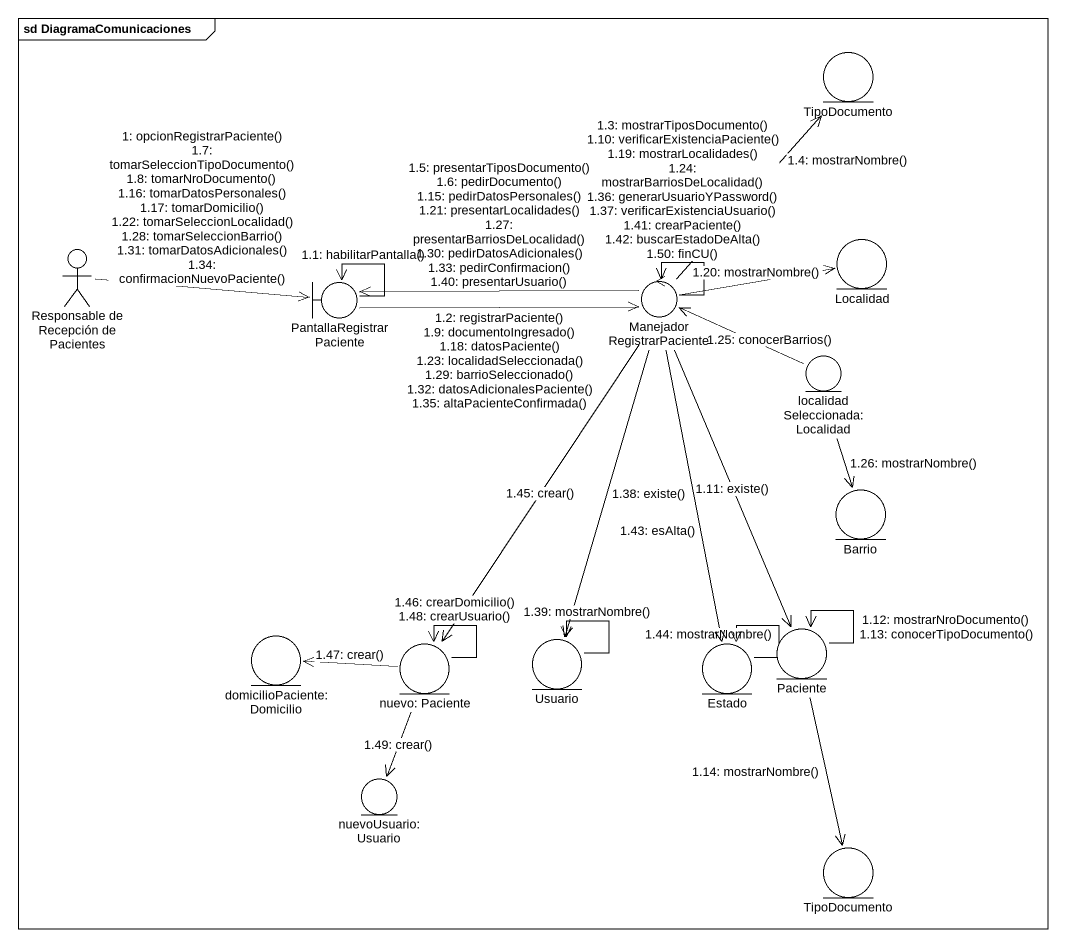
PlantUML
@startuml
mainframe sd DiagramaComunicaciones
entity TipoDocumento
actor "Responsable de Recepción de Pacientes" as Responsable_de_Recepción_de
entity Localidad
boundary PantallaRegistrarPaciente
control ManejadorRegistrarPaciente
entity "localidadSeleccionada: Localidad" as localidadSeleccionada
entity Barrio
entity "domicilioPaciente: Domicilio" as domicilioPaciente_Domicilio
entity "nuevo: Paciente" as nuevo_Paciente
entity Usuario
entity Estado
entity Paciente
entity "nuevoUsuario: Usuario" as nuevoUsuario_Usuario
entity "TipoDocumento" as TipoDocumento_2
Responsable_de_Recepción_de -right-> PantallaRegistrarPaciente : 1: opcionRegistrarPaciente()\n1.7: tomarSeleccionTipoDocumento()\n1.8: tomarNroDocumento()\n1.16: tomarDatosPersonales()\n1.17: tomarDomicilio()\n1.22: tomarSeleccionLocalidad()\n1.28: tomarSeleccionBarrio()\n1.31: tomarDatosAdicionales()\n1.34: confirmacionNuevoPaciente()
PantallaRegistrarPaciente --> PantallaRegistrarPaciente : 1.1: habilitarPantalla()
PantallaRegistrarPaciente -right-> ManejadorRegistrarPaciente : 1.2: registrarPaciente()\n1.9: documentoIngresado()\n1.18: datosPaciente()\n1.23: localidadSeleccionada()\n1.29: barrioSeleccionado()\n1.32: datosAdicionalesPaciente()\n1.35: altaPacienteConfirmada()
ManejadorRegistrarPaciente --> ManejadorRegistrarPaciente : 1.3: mostrarTiposDocumento()\n1.10: verificarExistenciaPaciente()\n1.19: mostrarLocalidades()\n1.24: mostrarBarriosDeLocalidad()\n1.36: generarUsuarioYPassword()\n1.37: verificarExistenciaUsuario()\n1.41: crearPaciente()\n1.42: buscarEstadoDeAlta()\n1.50: finCU()
ManejadorRegistrarPaciente -up-> TipoDocumento : 1.4: mostrarNombre()
ManejadorRegistrarPaciente -left-> PantallaRegistrarPaciente : 1.5: presentarTiposDocumento()\n1.6: pedirDocumento()\n1.15: pedirDatosPersonales()\n1.21: presentarLocalidades()\n1.27: presentarBarriosDeLocalidad()\n1.30: pedirDatosAdicionales()\n1.33: pedirConfirmacion()\n1.40: presentarUsuario()
ManejadorRegistrarPaciente --> Paciente : 1.11: existe()
Paciente --> Paciente : 1.12: mostrarNroDocumento()\n1.13: conocerTipoDocumento()
Paciente --> TipoDocumento_2 : 1.14: mostrarNombre()
ManejadorRegistrarPaciente -right-> Localidad : 1.20: mostrarNombre()
localidadSeleccionada -left-> ManejadorRegistrarPaciente : 1.25: conocerBarrios()
localidadSeleccionada --> Barrio : 1.26: mostrarNombre()
ManejadorRegistrarPaciente --> Usuario : 1.38: existe()
Usuario --> Usuario : 1.39: mostrarNombre()
ManejadorRegistrarPaciente --> Estado : 1.43: esAlta()
Estado --> Estado : 1.44: mostrarNombre()
ManejadorRegistrarPaciente --> nuevo_Paciente : 1.45: crear()
nuevo_Paciente --> nuevo_Paciente : 1.46: crearDomicilio()\n1.48: crearUsuario()
nuevo_Paciente -left-> domicilioPaciente_Domicilio : 1.47: crear()
nuevo_Paciente --> nuevoUsuario_Usuario : 1.49: crear()
@enduml
